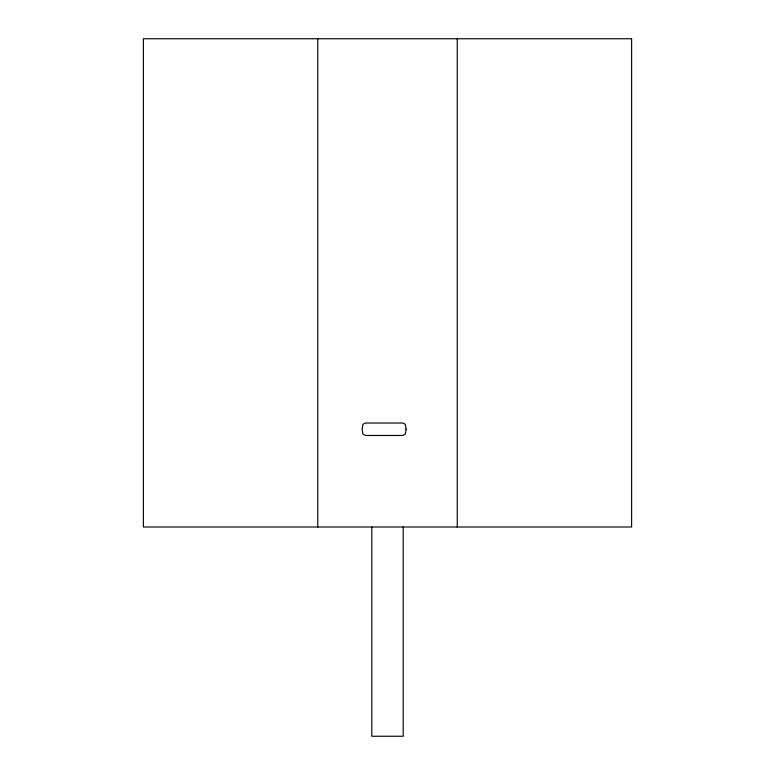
<?xml version="1.0" encoding="UTF-8"?>
<svg xmlns="http://www.w3.org/2000/svg" width="775" height="775" viewBox="0 0 775 775"><rect width="100%" height="100%" fill="white"/><g stroke="black" fill="none" stroke-linecap="round" stroke-linejoin="round"><path stroke-width="1.16" d="M457.25 38.75L457.25 527M403.194 527L403.194 736.25L371.806 736.25L371.806 527M317.75 38.75L317.75 527M406.129 429.195L405.315 434.097L402.971 435.463L365.335 435.463L362.903 434.058L362.099 429.195L362.903 424.38L365.335 423.014L402.971 423.014L405.277 424.332L406.129 429.195M631.625 38.75L143.375 38.75L143.375 527L631.625 527L631.625 38.75"/></g></svg>
